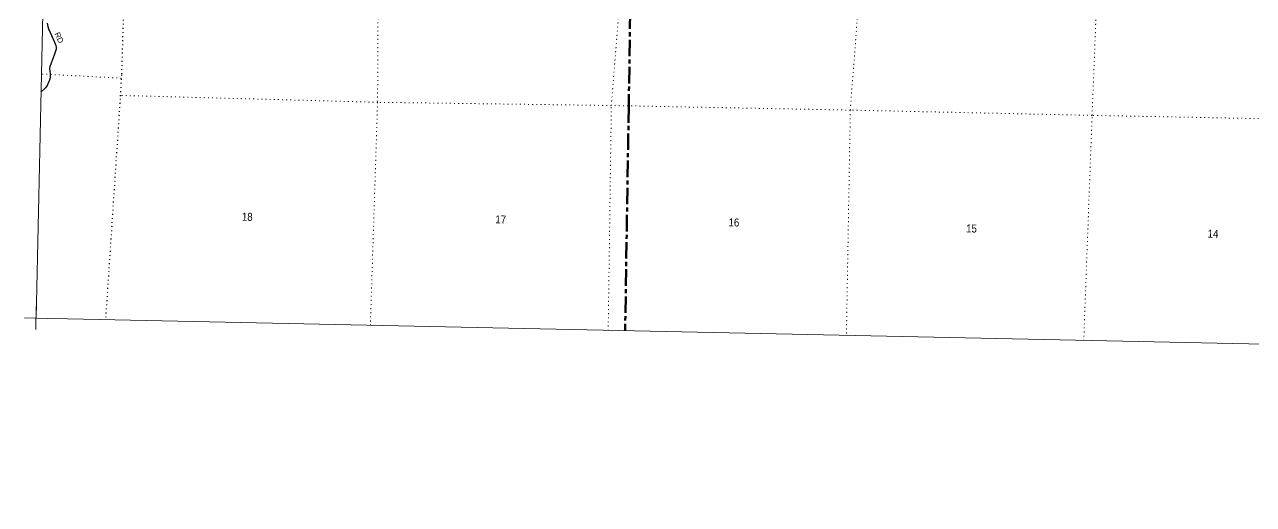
# Model space of a CAD drawing. Header units: feet. Extents: x -493433 to -244333, y 184684 to 373072.
# Drawn here: x -493433 to -466572, y 184934 to 195417 of the extents above; entities that cross this region are included whole.
import ezdxf

# ---------------------------------------------------------------- set-up
doc = ezdxf.new("R2010")
doc.units = ezdxf.units.FT
doc.header["$LTSCALE"] = 60
doc.linetypes.add('DOTTED', pattern=[1.5, 0.3, -1.2])
doc.linetypes.add('LONG_DASH_SHORT_DASH', pattern=[9.9, 6, -1.2, 1.5, -1.2])
for name, color, linetype, lineweight in [('11', 7, 'LONG_DASH_SHORT_DASH', 60), ('29', 7, 'Continuous', 25), ('30', 7, 'Continuous', 13), ('4', 7, 'Continuous', 13), ('6', 7, 'DOTTED', 25), ('7', 7, 'DOTTED', 13)]:
    doc.layers.add(name, color=color, linetype=linetype, lineweight=lineweight)

msp = doc.modelspace()

# ---------------------------------------------------------------- linework, layer by layer
at = {"layer": '11'}
msp.add_lwpolyline([(-466917.5, 212460.18), (-479805, 212713.24), (-479865.71, 209944.9), (-480019.94, 204523.91), (-480068.5, 204525.67), (-480145.96, 198650.16), (-480227.01, 193633.75), (-480305.58, 188724.65)], dxfattribs=at)
at = {"layer": '29'}
msp.add_lwpolyline([(-492939.94, 195446.8), (-492925.24, 195371.58), (-492907.26, 195322.52), (-492776.53, 195034.73), (-492751.21, 194957.87), (-492739.77, 194913.72), (-492743.85, 194877.75), (-492783.07, 194746.94), (-492848.43, 194576.88), (-492882.75, 194490.21), (-492887.66, 194462.41), (-492887.65, 194446.07), (-492884.39, 194403.54), (-492874.58, 194334.88), (-492876.63, 194271.91), (-492883.17, 194225.31), (-492889.71, 194199.15), (-492900.73, 194171.36), (-492941.18, 194088.77), (-492956.7, 194062.61), (-492979.16, 194034), (-493074.45, 193938.06)], dxfattribs=at)
at = {"layer": '4'}
for p, q in [((-493177.71, 189254.35), (-493188.37, 188754.47)), ((-492933.1, 188999.08), (-493432.99, 189009.74))]:
    msp.add_line(p, q, dxfattribs=at)
msp.add_lwpolyline([(-489136.84, 372822.34), (-458570.27, 372170.54), (-428002.84, 371560.78), (-397434.59, 370993.07), (-366865.58, 370467.41), (-336295.9, 369983.8), (-305725.57, 369542.24), (-275154.66, 369142.74), (-244583.22, 368785.28), (-246606.46, 184933.95), (-277430.78, 185294.37), (-308254.58, 185697.19), (-339077.78, 186142.4), (-369900.35, 186630.01), (-400722.22, 187160.02), (-431543.33, 187732.42), (-462363.63, 188347.22), (-493183.05, 189004.41)], close=True, dxfattribs=at)
msp.add_lwpolyline([(-489136.84, 372822.34), (-458570.27, 372170.54), (-428002.84, 371560.78), (-397434.59, 370993.07), (-366865.58, 370467.41), (-336295.9, 369983.8), (-305725.57, 369542.24), (-275154.66, 369142.74), (-244583.22, 368785.28), (-246606.46, 184933.95), (-277430.78, 185294.37), (-308254.58, 185697.19), (-339077.78, 186142.4), (-369900.35, 186630.01), (-400722.22, 187160.02), (-431543.33, 187732.42), (-462363.63, 188347.22), (-493183.05, 189004.41)], close=True, dxfattribs=at)
at = {"layer": '6'}
msp.add_lwpolyline([(-490695.13, 223085.85), (-490733.06, 220859.76), (-490850.46, 215494.7), (-490965.57, 210141.7), (-491079.85, 204738.18), (-491158.46, 199481.29), (-491314.61, 194320.76), (-491344.6, 193795.04), (-491663.69, 188971.01)], dxfattribs=at)
at = {"layer": '7'}
msp.add_line((-491319.15, 194246.55), (-493065.65, 194337.61), dxfattribs=at)
for points in [[(-485783.19, 204663.92), (-485688.46, 199152.44), (-485716.82, 193718.61), (-485875.12, 188844.75)], [(-475129.09, 204358.42), (-474977.51, 198865.8), (-475383.91, 193547.95), (-475468.88, 188621.5)], [(-470281.81, 188512.02), (-470098.27, 193433.55), (-469891.82, 198729.85), (-469811.2, 204158.41)], [(-480676, 188732.6), (-480607.42, 193648.77), (-480202.1, 198661.59), (-480217.67, 199022.65)], [(-462261.3, 193305.78), (-464568.71, 193325.53), (-470098.27, 193433.55), (-475383.91, 193547.95), (-480607.42, 193648.77), (-485716.82, 193718.61), (-491340.06, 193869.25)]]:
    msp.add_lwpolyline(points, dxfattribs=at)

# ---------------------------------------------------------------- texts
at = {"layer": '30', "width": 1.05}
msp.add_text('RD', height=120, rotation=294.43, dxfattribs=at).set_placement((-492782.54, 195217.22))
at = {"layer": '7', "width": 0.9}
for s, p in [('18', (-488683.98, 191132.55)), ('17', (-483143.13, 191074.89)), ('16', (-478046.17, 191009.7)), ('15', (-472853.32, 190877.69)), ('14', (-467572.63, 190762.1))]:
    msp.add_text(s, height=175, rotation=358.651, dxfattribs=at).set_placement(p)

doc.saveas('drawing.dxf')
